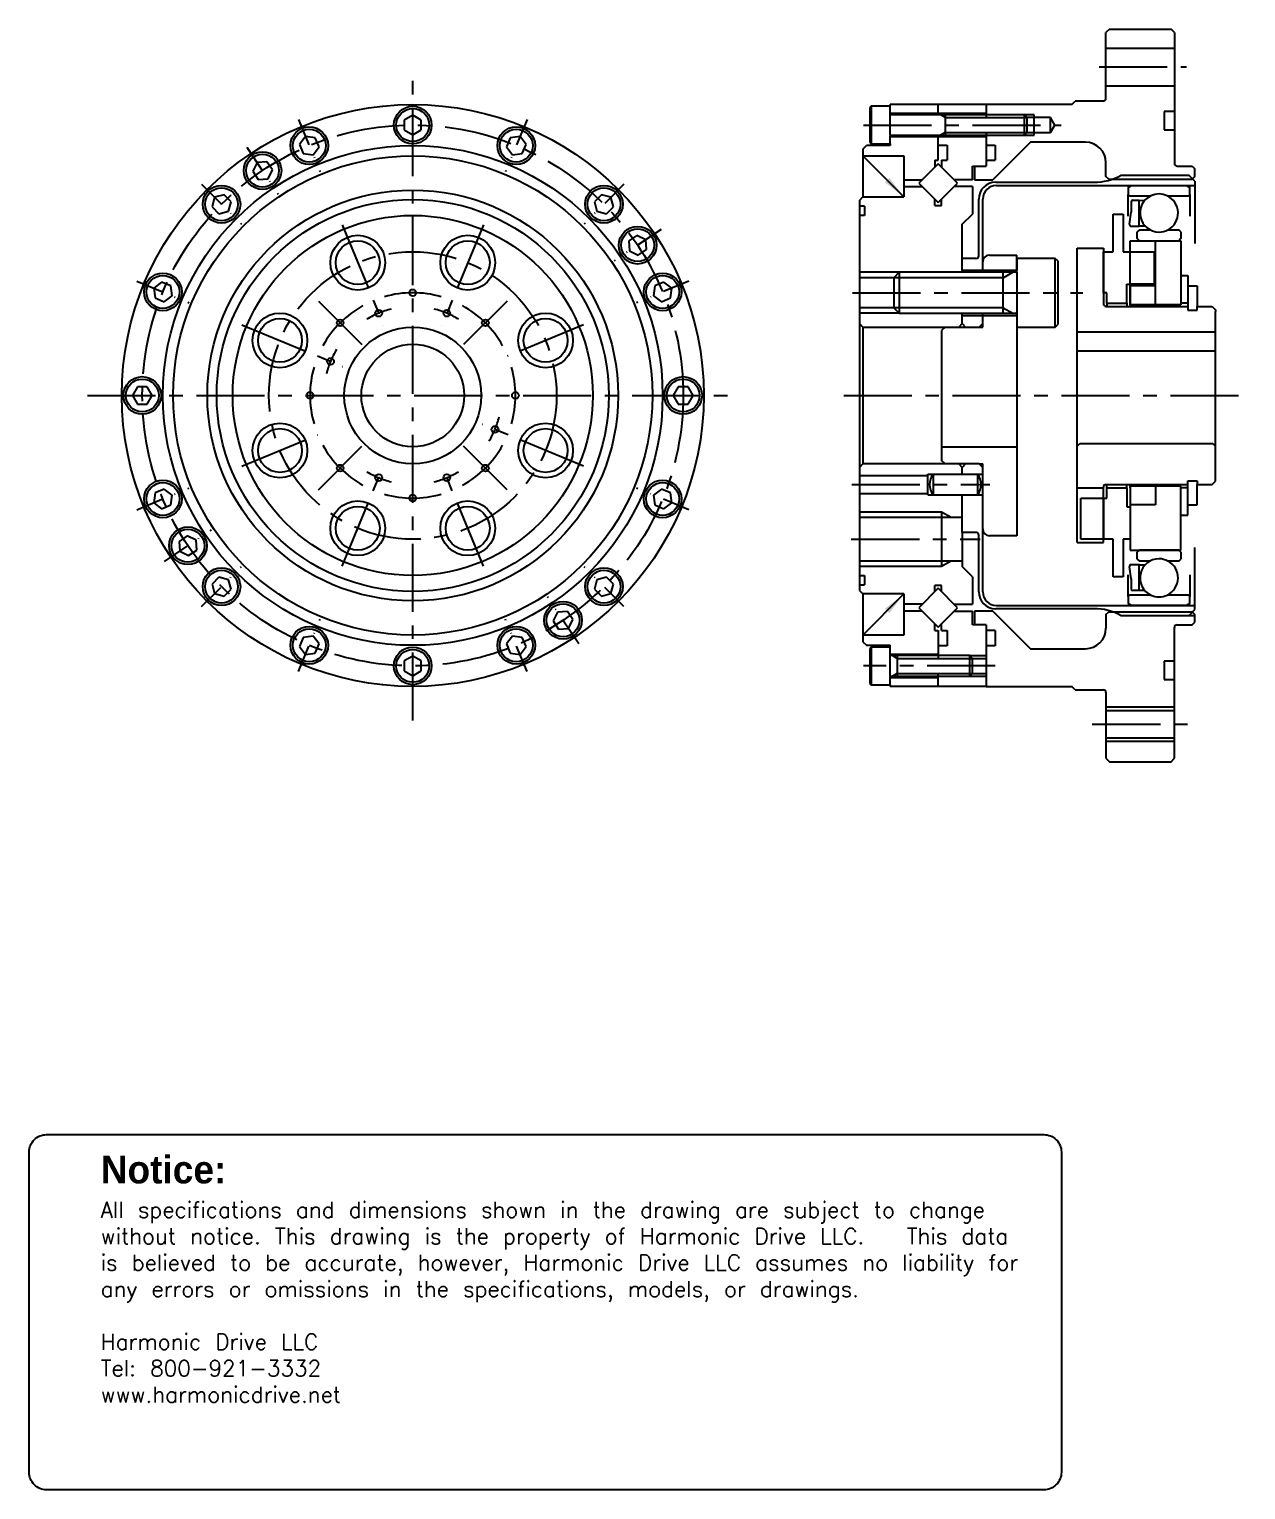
# Model space of a CAD drawing. Extents: x -133 to 177, y -160 to 58.
# Drawn here: x -133.3 to 44.4, y -159.9 to 53.5 of the extents above; entities that cross this region are included whole.
import ezdxf

# ---------------------------------------------------------------- set-up
doc = ezdxf.new("R2010")
doc.units = 0
doc.header["$MEASUREMENT"] = 0
doc.linetypes.add('CENTER', pattern=[15.907762, 9.942352, -1.98847, 1.98847, -1.98847])
doc.linetypes.add('DASHDOT', pattern=[7.953881, 3.976941, -1.98847, 0, -1.98847])
doc.layers.get('0').update_dxf_attribs({"linetype": 'CONTINUOUS'})
doc.layers.add('1', color=7, linetype='CONTINUOUS')
doc.layers.add('2', color=7, linetype='CONTINUOUS')

# ---------------------------------------------------------------- blocks, each defined once
blk = doc.blocks.new('NTC')
blk.add_lwpolyline([(4.58, -10.79), (319.39, -10.79, -0.414214), (324.9, -16.3), (324.9, -117.41, -0.414214), (319.39, -122.92), (4.58, -122.92, -0.414214), (-0.93, -117.41), (-0.93, -16.3, -0.414214)], format="xyb", close=True)
at = {"linetype": 'Continuous', "lineweight": 30, "insert": (21.65, -17.45), "char_height": 8.75, "width": 294.5433, "attachment_point": 1}
blk.add_mtext('{\\fTxt|b1|i0|c0|p2;Notice:\\P\\Ftxt.shx;\\H0.5714x;All specifications and dimensions shown in the drawing are subject to change without notice. This drawing is the property of Harmonic Drive LLC.   This data is believed to be accurate, however, Harmonic Drive LLC assumes no liability for any errors or omissions in the specifications, models, or drawings.\\P\\PHarmonic Drive LLC\\PTel: 800-921-3332\\Pwww.harmonicdrive.net}', dxfattribs=at)

msp = doc.modelspace()

# ---------------------------------------------------------------- linework, layer by layer
at = {"color": 7}
for p, q in [((6.5, 42.5), (6.5, 42.5)), ((24, 32), (24, 33.1)), ((26.23, 32.2), (36.08, 32.2)), ((37, 32), (37, 33.1)), ((24.4, 31.6), (24, 32)), ((37, 32), (36.6, 31.6)), ((6, 18), (6, 28.67)), ((25.03, 21), (25.03, 26.5)), ((25.03, 26.5), (26.53, 26.5)), ((26.53, 26.5), (26.53, 21)), ((3, 18), (3, 25)), ((19.8, 21.5), (23.63, 21.5)), ((23.63, 21.5), (23.63, 13.4)), ((27.53, 13.25), (27.53, 22.61)), ((27.53, 22.61), (34.92, 22.61)), ((31.23, 13.25), (31.23, 22.61)), ((34.92, 22.61), (34.92, 13.25)), ((23.63, 15), (23.63, 21)), ((23.63, 21), (25.03, 21)), ((26.53, 21), (31.03, 21)), ((27.53, 16.25), (27.53, 21)), ((31.03, 21), (31.03, 16.25)), ((34.92, 17.5), (35.97, 17.5)), ((35.97, 17.5), (35.97, 13)), ((23.63, 15), (23.63, 13.5)), ((24.13, 15), (23.63, 15)), ((24.13, 13.5), (24.13, 15)), ((27.03, 13.5), (27.03, 16.25)), ((27.03, 16.25), (27.53, 16.25)), ((31.03, 16.25), (27.53, 16.25)), ((27.53, 16.25), (27.53, 13.5)), ((31.23, 16), (27.53, 16)), ((35.97, 16), (37.32, 16)), ((37.32, 16), (37.32, 13)), ((24.03, 13), (35.97, 13)), ((24.13, 13.5), (27.03, 13.5)), ((24.13, 13.5), (24.13, 13)), ((27.03, 13.5), (27.03, 13)), ((27.53, 13.5), (27.53, 13)), ((34.92, 13.25), (27.53, 13.25)), ((35.97, 13.5), (34.92, 13.5)), ((35.97, 13), (35.97, 12.45)), ((37.32, 12.45), (37.32, 13)), ((37.32, 13), (39.5, 13)), ((39.5, 13), (40, 12.5)), ((3, 11.7), (3, 12)), ((3, 10.5), (3, 11.7)), ((6, 11.7), (6, 12)), ((6, 10), (6, 11.7)), ((35.97, 12.45), (37.32, 12.45)), ((40, 12.5), (40, 12.25)), ((40, 0), (40, 12.25)), ((3, 10.5), (3.5, 10)), ((3.5, 10), (3.5, 10)), ((3.5, 10), (5.5, 10)), ((3.5, 10), (3.5, 10)), ((5.5, 10), (6, 10.5)), ((19.8, 9.3), (40, 9.3)), ((19.8, 6.54), (40, 6.54)), ((40, -7.4), (40, 0)), ((20.2, -7), (39.6, -7)), ((40, -12.25), (40, -7.4)), ((3.5, -10), (3, -10.5)), ((3, -11.5), (3, -10.5)), ((3.5, -10), (3.5, -10)), ((3.5, -10), (3.5, -10)), ((5.5, -10), (3.5, -10)), ((6, -10.5), (5.5, -10)), ((6, -28.67), (6, -10)), ((35.97, -13), (35.97, -12.45)), ((35.97, -12.45), (37.32, -12.45)), ((37.32, -12.45), (37.32, -13)), ((39.5, -13), (40, -12.5)), ((40, -12.5), (40, -12.25)), ((40, -12.5), (40, -12.25)), ((3, -20), (3, -14.5)), ((19.83, -13.5), (23.63, -13.5)), ((23.63, -21.5), (23.63, -13.4)), ((23.63, -15), (23.63, -13.5)), ((24.03, -13), (35.97, -13)), ((24.13, -13.5), (24.13, -13)), ((24.13, -13.5), (27.03, -13.5)), ((24.13, -15), (24.13, -13.5)), ((27.03, -13.5), (27.03, -13)), ((27.03, -13.5), (27.03, -16.25)), ((27.53, -13.5), (27.53, -13)), ((27.53, -13.25), (27.53, -22.61)), ((34.92, -13.25), (27.53, -13.25)), ((27.53, -13.5), (27.53, -21)), ((31.23, -13.25), (31.23, -16)), ((34.92, -22.61), (34.92, -13.25)), ((35.97, -13.5), (34.92, -13.5)), ((35.97, -17.5), (35.97, -13)), ((37.32, -13), (39.5, -13)), ((37.32, -16), (37.32, -13)), ((20.35, -21), (20.35, -15)), ((20.35, -15), (23.63, -15)), ((23.63, -15), (23.63, -21)), ((23.63, -15), (24.13, -15)), ((27.03, -16.25), (27.53, -16.25)), ((31.23, -16), (27.53, -16)), ((35.97, -16), (37.32, -16)), ((34.92, -17.5), (35.97, -17.5)), ((5.01, -20), (3, -20)), ((25.03, -21), (20.35, -21)), ((25.03, -26.5), (25.03, -21)), ((26.53, -21), (26.53, -26.5)), ((27.53, -21), (26.53, -21)), ((19.8, -21.5), (23.63, -21.5)), ((27.53, -22.61), (34.92, -22.61)), ((26.53, -26.5), (25.03, -26.5)), ((24, -32), (24.4, -31.6)), ((24, -32), (24, -34)), ((36.6, -31.6), (37, -32)), ((37, -33.1), (37, -32)), ((37, -32), (37, -32)), ((36.08, -32.2), (26.23, -32.2)), ((37, -32.2), (36.08, -32.2)), ((6.5, -42.5), (6.5, -42.5))]:
    msp.add_line(p, q, dxfattribs=at)
for centre, radius, start, end in [((8, 28.67), 2, 90, 180), ((24.03, 13.4), 0.4, 180, 270), ((24.03, -13.4), 0.4, 90, 180), ((8, -28.67), 2, 180, 270)]:
    msp.add_arc(centre, radius, start, end, dxfattribs=at)
at = {"layer": '1', "color": 7}
for p, q in [((24.5, 53.5), (24, 53)), ((24.5, 53.5), (33.5, 53.5)), ((34, 53), (33.5, 53.5)), ((24, 43.4), (24, 53)), ((34, 53), (34, 33.9)), ((24, 50.75), (34, 50.75)), ((24, 45.25), (34, 45.25)), ((19, 42.5), (19.5, 43)), ((23.6, 43), (19.5, 43)), ((24, 43), (24, 43)), ((-77.25, 40.94), (-78.5, 40.22)), ((-76, 40.22), (-77.25, 40.94)), ((-10.3, 42.25), (-10.5, 42.05)), ((-10.5, 42.05), (-10.5, 36.95)), ((-7.5, 42.25), (-10.3, 42.25)), ((-10.3, 42.25), (-10.3, 36.75)), ((6.5, 42.5), (-7.5, 42.5)), ((-7.5, 42.25), (-7.5, 42.5)), ((-7.5, 41.1), (-7.5, 42.25)), ((6.5, 41.2), (-7.5, 41.2)), ((-7.5, 41), (-7.5, 41.1)), ((-7.5, 39.5), (-7.5, 41)), ((0.5, 41), (-7.4, 41)), ((-0.5, 41), (-0.5, 42.5)), ((12.1, 41), (0.5, 41)), ((0.5, 41), (0.5, 38)), ((19, 42.5), (6.5, 42.5)), ((6.5, 42.5), (6.5, 42.5)), ((6.5, 42.5), (6.5, 40.6)), ((12.5, 40.6), (12.1, 41)), ((12.1, 38), (12.1, 41)), ((15.9, 40.6), (12.5, 40.6)), ((12.5, 38.4), (12.5, 40.6)), ((13.5, 38), (13.5, 41)), ((16.54, 39.5), (15.9, 40.6)), ((15.9, 38.4), (15.9, 40.6)), ((32.5, 41.5), (32.5, 38.8)), ((34, 41.5), (32.5, 41.5)), ((-78.5, 40.22), (-78.5, 38.78)), ((-78.5, 38.78), (-77.25, 38.06)), ((-77.25, 38.06), (-76, 38.78)), ((-76, 38.78), (-76, 40.22)), ((-7.5, 38), (-7.5, 39.5)), ((15.9, 38.4), (16.54, 39.5)), ((32.5, 38.8), (34, 38.8)), ((-92.92, 37.83), (-93.79, 36.68)), ((-93.79, 36.68), (-93.24, 35.35)), ((-91.48, 37.64), (-92.92, 37.83)), ((-91.81, 35.16), (-90.93, 36.3)), ((-90.93, 36.3), (-91.48, 37.64)), ((-63.01, 37.64), (-63.56, 36.3)), ((-63.56, 36.3), (-62.68, 35.16)), ((-61.58, 37.83), (-63.01, 37.64)), ((-60.7, 36.68), (-61.58, 37.83)), ((-61.25, 35.35), (-60.7, 36.68)), ((-11.5, 36), (-11, 36.5)), ((-7.5, 36.5), (-11, 36.5)), ((-10.5, 36.95), (-10.3, 36.75)), ((-10.3, 36.75), (-7.5, 36.75)), ((-7.5, 38), (-7.5, 37.9)), ((-7.5, 36.75), (-7.5, 37.9)), ((6.5, 37.8), (-7.5, 37.8)), ((-7.5, 36.75), (-7.5, 36.5)), ((-7.4, 38), (0.5, 38)), ((-0.5, 34.35), (-0.5, 38)), ((-0.5, 36.55), (0.8, 36.55)), ((0.5, 38), (12.1, 38)), ((0.8, 36.55), (0.8, 34.35)), ((0.8, 36.55), (0.8, 34.35)), ((6.5, 38.4), (6.5, 33.5)), ((6.5, 36.55), (7.8, 36.55)), ((13, 37), (7.5, 31.5)), ((7.8, 36.55), (7.8, 34.35)), ((12.1, 38), (12.5, 38.4)), ((12.5, 38.4), (15.9, 38.4)), ((21, 37), (13, 37)), ((-98.55, 34.14), (-99.99, 34.04)), ((-97.75, 32.94), (-98.55, 34.14)), ((-93.24, 35.35), (-91.81, 35.16)), ((-62.68, 35.16), (-61.25, 35.35)), ((-11.5, 36), (-11.5, 35)), ((-11.5, 35), (-11.5, 29)), ((-11.5, 35), (-5.5, 35)), ((-5.5, 35), (-5.5, 29)), ((-1, 34.35), (-1, 33.33)), ((-1, 34.35), (-0.5, 34.35)), ((0, 34.35), (0.8, 34.35)), ((0, 34.35), (0, 33.33)), ((6.5, 34.35), (7.8, 34.35)), ((-99.99, 34.04), (-100.63, 32.75)), ((-100.63, 32.75), (-99.83, 31.55)), ((-98.39, 31.64), (-97.75, 32.94)), ((-0.5, 33.83), (-3.33, 31)), ((2.33, 31), (-0.5, 33.83)), ((4.5, 31.5), (4.5, 33.5)), ((4.5, 33.5), (6.5, 33.5)), ((4.81, 33.5), (4.81, 31.5)), ((24, 33.1), (24, 34)), ((34.4, 33.5), (36.6, 33.5)), ((37, 31.28), (36.08, 32.2)), ((36.6, 33.5), (37, 33.1)), ((-99.83, 31.55), (-98.39, 31.64)), ((-5.5, 31.5), (-2.83, 31.5)), ((-5.5, 30.5), (-2.83, 30.5)), ((-3.33, 31), (-0.5, 28.17)), ((-0.5, 28.17), (2.33, 31)), ((4.5, 31.5), (1.83, 31.5)), ((4.5, 30.5), (1.83, 30.5)), ((4.5, 30.5), (4.5, 26.5)), ((4.81, 31.5), (7.5, 31.5)), ((7.9, 31.15), (22.25, 31.15)), ((8, 30.67), (37, 30.67)), ((24.4, 31.6), (36.6, 31.6)), ((27.24, 30.38), (27.74, 30.67)), ((27.24, 30.38), (27.24, 29.36)), ((27.74, 30.67), (31.75, 30.67)), ((31.75, 30.67), (35.76, 30.67)), ((35.76, 30.67), (36.26, 30.38)), ((36.26, 29.36), (36.26, 30.38)), ((37, 31.28), (37, 30.67)), ((37, 30.67), (37, 22.19)), ((-106.2, 28.95), (-106.57, 27.56)), ((-104.8, 29.32), (-106.2, 28.95)), ((-103.78, 28.3), (-104.8, 29.32)), ((-104.16, 26.91), (-103.78, 28.3)), ((-49.69, 29.32), (-50.71, 28.3)), ((-50.71, 28.3), (-50.34, 26.91)), ((-48.3, 28.95), (-49.69, 29.32)), ((-47.92, 27.56), (-48.3, 28.95)), ((-12, 28.5), (-11.5, 29)), ((-12, 28.5), (-12, -28.5)), ((-11.5, 29), (-5.5, 29)), ((-1, 27.75), (-1, 28.67)), ((-1, 27.75), (0, 27.75)), ((0, 27.75), (0, 28.67)), ((5.41, 20.4), (5.41, 28.67)), ((27.24, 29.36), (27.44, 29.16)), ((27.24, 26.19), (27.24, 29.36)), ((27.44, 29.16), (30.57, 29.16)), ((27.66, 28.26), (27.66, 26.77)), ((27.91, 28.51), (28.87, 28.51)), ((28.87, 28.51), (29.67, 28.49)), ((28.87, 24.73), (28.87, 28.51)), ((32.93, 29.16), (36.06, 29.16)), ((36.06, 29.16), (36.26, 29.36)), ((36.26, 29.36), (36.26, 26.19)), ((-106.57, 27.56), (-105.55, 26.54)), ((-105.55, 26.54), (-104.16, 26.91)), ((-50.34, 26.91), (-48.94, 26.54)), ((-48.94, 26.54), (-47.92, 27.56)), ((-11.25, 27.65), (-12, 27.65)), ((-11.25, 26.3), (-12, 26.3)), ((-11.25, 27.65), (-11.25, 26.3)), ((3, 25), (4.5, 26.5)), ((27.45, 25.01), (27.66, 26.77)), ((27.69, 24.73), (28.87, 24.73)), ((28.88, 24.19), (28.57, 23.89)), ((28.57, 22.91), (28.57, 23.89)), ((29.74, 24.73), (28.87, 24.73)), ((28.88, 24.19), (30.44, 24.19)), ((33.06, 24.19), (34.62, 24.19)), ((34.92, 23.89), (34.62, 24.19)), ((34.92, 23.89), (34.92, 22.91)), ((-44.5, 23.39), (-45.7, 22.58)), ((-45.7, 22.58), (-45.6, 21.14)), ((-43.2, 22.75), (-44.5, 23.39)), ((-43.11, 21.31), (-43.2, 22.75)), ((19.8, -21.5), (19.8, 21.5)), ((28.88, 22.61), (28.57, 22.91)), ((28.88, 22.61), (31.75, 22.61)), ((31.75, 22.61), (34.62, 22.61)), ((34.92, 22.91), (34.62, 22.61)), ((-45.6, 21.14), (-44.31, 20.5)), ((-44.31, 20.5), (-43.11, 21.31)), ((5.01, 20), (3, 20)), ((7, 20.5), (11, 20.5)), ((11, 18.3), (11, 20.5)), ((16.6, 20), (11, 20)), ((11, 20), (11, 18.25)), ((17, 19.6), (16.6, 20)), ((16.6, 10), (16.6, 20)), ((17, 10.4), (17, 19.6)), ((-7, 17.2), (-12, 17.2)), ((-6.2, 18), (-7, 17.2)), ((-7, 17.2), (-7, 12.8)), ((10, 18), (-6.2, 18)), ((-6.2, 18), (-6.2, 12)), ((3, 18.3), (11, 18.3)), ((10.75, 18), (9, 18)), ((9, 12), (9, 18)), ((11, 18), (11, 18.3)), ((11, 18), (11, 18.25)), ((11, 18), (11, 15)), ((-113.93, 16.55), (-115.07, 15.67)), ((-115.07, 15.67), (-114.89, 14.24)), ((-112.6, 15.99), (-113.93, 16.55)), ((-112.41, 14.56), (-112.6, 15.99)), ((-77.15, 15), (-77.25, 15)), ((-41.9, 15.99), (-42.09, 14.56)), ((-40.57, 16.55), (-41.9, 15.99)), ((-39.42, 15.67), (-40.57, 16.55)), ((-39.61, 14.24), (-39.42, 15.67)), ((11, 15), (11, 12)), ((-114.89, 14.24), (-113.55, 13.68)), ((-113.55, 13.68), (-112.41, 14.56)), ((-42.09, 14.56), (-40.94, 13.68)), ((-40.94, 13.68), (-39.61, 14.24)), ((-82.12, 12.01), (-82.22, 12.01)), ((-72.17, 12.01), (-72.27, 12.01)), ((-7, 12.8), (-12, 12.8)), ((-7, 12.8), (-6.2, 12)), ((-6.2, 12), (10, 12)), ((3, 11.7), (6, 11.7)), ((6, 11.7), (11, 11.7)), ((9, 12), (10.75, 12)), ((11, 12), (11, 11.75)), ((11, 12), (11, 11.7)), ((11, 11.75), (11, 10)), ((-87.75, 10.61), (-87.85, 10.61)), ((-66.54, 10.61), (-66.64, 10.61)), ((-12, 10.5), (-11.5, 10)), ((-11.5, 10), (-11.5, -10)), ((-11.5, 10), (3.5, 10)), ((0.5, 10), (0, 9.5)), ((0, 9.5), (0, -9.5)), ((3, 10.5), (2.5, 10)), ((5.5, 10), (6, 10)), ((11, 10), (16.6, 10)), ((11, 10), (11, -10)), ((16.6, 10), (17, 10.4)), ((-89.16, 4.97), (-89.26, 4.97)), ((-117.47, 1.25), (-118.19, 0)), ((-118.19, 0), (-117.47, -1.25)), ((-116.03, 1.25), (-117.47, 1.25)), ((-115.3, 0), (-116.03, 1.25)), ((-116.03, -1.25), (-115.3, 0)), ((-92.15, 0), (-92.25, 0)), ((-62.15, 0), (-62.25, 0)), ((-38.47, 1.25), (-39.19, 0)), ((-39.19, 0), (-38.47, -1.25)), ((-37.03, 1.25), (-38.47, 1.25)), ((-36.3, 0), (-37.03, 1.25)), ((-37.03, -1.25), (-36.3, 0)), ((-117.47, -1.25), (-116.03, -1.25)), ((-38.47, -1.25), (-37.03, -1.25)), ((-65.14, -4.97), (-65.24, -4.97)), ((0, -7.5), (11, -7.5)), ((19.8, -7.4), (20.2, -7)), ((39.6, -7), (40, -7.4)), ((-87.75, -10.61), (-87.85, -10.61)), ((-66.54, -10.61), (-66.64, -10.61)), ((-12, -10.5), (-11.5, -10)), ((3.5, -10), (-11.5, -10)), ((0.5, -10), (0, -9.5)), ((2.5, -10), (3, -10.5)), ((5.5, -10), (6, -10)), ((11, -10), (11, -20.5)), ((-82.12, -12.01), (-82.22, -12.01)), ((-72.17, -12.01), (-72.27, -12.01)), ((-12, -11.7), (-2, -11.7)), ((-2, -11.5), (-1.5, -11.5)), ((-2, -14.5), (-2, -11.5)), ((-1.5, -11.5), (5.5, -11.5)), ((-1.25, -11.5), (-1.25, -14.5)), ((5.25, -11.5), (5.25, -14.5)), ((5.5, -11.5), (6, -11.5)), ((-114.89, -14.24), (-115.07, -15.67)), ((-113.55, -13.68), (-114.89, -14.24)), ((-112.41, -14.56), (-113.55, -13.68)), ((-112.6, -15.99), (-112.41, -14.56)), ((-40.94, -13.68), (-42.09, -14.56)), ((-42.09, -14.56), (-41.9, -15.99)), ((-39.61, -14.24), (-40.94, -13.68)), ((-39.42, -15.67), (-39.61, -14.24)), ((-12, -14.3), (-2, -14.3)), ((-2, -14.5), (-1.5, -14.5)), ((-1.5, -14.5), (5.5, -14.5)), ((5.5, -14.5), (6, -14.5)), ((-115.07, -15.67), (-113.93, -16.55)), ((-113.93, -16.55), (-112.6, -15.99)), ((-77.15, -15), (-77.25, -15)), ((-41.9, -15.99), (-40.57, -16.55)), ((-40.57, -16.55), (-39.42, -15.67)), ((0, -17), (0, -17.8)), ((-12, -17.8), (0, -17.8)), ((0, -17.8), (3, -17.8)), ((0, -17.8), (0, -24.2)), ((-110.18, -20.5), (-111.39, -21.31)), ((-111.39, -21.31), (-111.29, -22.75)), ((-108.89, -21.14), (-110.18, -20.5)), ((-108.8, -22.58), (-108.89, -21.14)), ((3, -20), (3, -25)), ((5.41, -28.67), (5.41, -20.4)), ((11, -20.5), (7, -20.5)), ((-111.29, -22.75), (-110, -23.39)), ((-110, -23.39), (-108.8, -22.58)), ((28.57, -22.91), (28.88, -22.61)), ((28.57, -23.89), (28.57, -22.91)), ((31.75, -22.61), (28.88, -22.61)), ((34.62, -22.61), (31.75, -22.61)), ((34.62, -22.61), (34.92, -22.91)), ((34.92, -22.91), (34.92, -23.89)), ((37, -30.67), (37, -22.19)), ((0, -24.2), (-12, -24.2)), ((0, -24.2), (0, -25)), ((3, -24.2), (0, -24.2)), ((4.5, -26.5), (3, -25)), ((27.66, -26.77), (27.45, -25.01)), ((28.87, -24.73), (27.69, -24.73)), ((28.57, -23.89), (28.88, -24.19)), ((28.87, -24.73), (29.74, -24.73)), ((28.87, -28.51), (28.87, -24.73)), ((30.44, -24.19), (28.88, -24.19)), ((34.62, -24.19), (33.06, -24.19)), ((34.62, -24.19), (34.92, -23.89)), ((-105.55, -26.54), (-106.57, -27.56)), ((-106.57, -27.56), (-106.2, -28.95)), ((-104.16, -26.91), (-105.55, -26.54)), ((-103.78, -28.3), (-104.16, -26.91)), ((-50.34, -26.91), (-50.71, -28.3)), ((-48.94, -26.54), (-50.34, -26.91)), ((-47.92, -27.56), (-48.94, -26.54)), ((-48.3, -28.95), (-47.92, -27.56)), ((-12, -26.3), (-11.25, -26.3)), ((-12, -27.65), (-11.25, -27.65)), ((-11.25, -26.3), (-11.25, -27.65)), ((4.5, -26.5), (4.5, -30.5)), ((27.24, -29.36), (27.24, -26.19)), ((27.66, -26.77), (27.66, -28.26)), ((36.26, -26.19), (36.26, -29.36)), ((-106.2, -28.95), (-104.8, -29.32)), ((-104.8, -29.32), (-103.78, -28.3)), ((-50.71, -28.3), (-49.69, -29.32)), ((-49.69, -29.32), (-48.3, -28.95)), ((-12, -28.5), (-11.5, -29)), ((-11.5, -29), (-11.5, -36)), ((-5.5, -29), (-11.5, -29)), ((-5.5, -29), (-5.5, -35)), ((-0.5, -28.17), (-3.33, -31)), ((-1, -28.67), (-1, -27.75)), ((0, -27.75), (-1, -27.75)), ((2.33, -31), (-0.5, -28.17)), ((0, -28.67), (0, -27.75)), ((27.44, -29.16), (27.24, -29.36)), ((27.24, -29.36), (27.24, -30.38)), ((30.57, -29.16), (27.44, -29.16)), ((28.87, -28.51), (27.91, -28.51)), ((29.67, -28.49), (28.87, -28.51)), ((36.06, -29.16), (32.93, -29.16)), ((36.26, -29.36), (36.06, -29.16)), ((36.26, -30.38), (36.26, -29.36)), ((-56.1, -31.64), (-56.74, -32.94)), ((-54.66, -31.55), (-56.1, -31.64)), ((-53.86, -32.75), (-54.66, -31.55)), ((-2.83, -30.5), (-5.5, -30.5)), ((-2.83, -31.5), (-5.5, -31.5)), ((-3.33, -31), (-0.5, -33.83)), ((-0.5, -33.83), (2.33, -31)), ((1.83, -30.5), (4.5, -30.5)), ((1.83, -31.5), (4.5, -31.5)), ((4.5, -33.5), (4.5, -31.5)), ((4.81, -31.5), (4.81, -33.5)), ((7.5, -31.5), (4.81, -31.5)), ((7.5, -31.5), (13, -37)), ((22.25, -31.15), (7.9, -31.15)), ((8, -30.67), (37, -30.67)), ((24.4, -31.6), (36.6, -31.6)), ((27.74, -30.67), (27.24, -30.38)), ((31.75, -30.67), (27.74, -30.67)), ((35.76, -30.67), (31.75, -30.67)), ((36.26, -30.38), (35.76, -30.67)), ((36.08, -32.2), (37, -31.28)), ((37, -31.28), (37, -30.67)), ((-56.74, -32.94), (-55.94, -34.14)), ((-55.94, -34.14), (-54.5, -34.04)), ((-54.5, -34.04), (-53.86, -32.75)), ((-1, -34.35), (-1, -33.33)), ((0, -34.35), (0, -33.33)), ((6.5, -33.5), (4.5, -33.5)), ((6.5, -33.5), (6.5, -42.5)), ((34, -53), (34, -33.9)), ((34.4, -33.5), (36.6, -33.5)), ((36.6, -33.5), (37, -33.1)), ((-93.24, -35.35), (-93.79, -36.68)), ((-91.81, -35.16), (-93.24, -35.35)), ((-90.93, -36.3), (-91.81, -35.16)), ((-62.68, -35.16), (-63.56, -36.3)), ((-61.25, -35.35), (-62.68, -35.16)), ((-60.7, -36.68), (-61.25, -35.35)), ((-5.5, -35), (-11.5, -35)), ((-11.5, -36), (-11, -36.5)), ((-1, -34.35), (-0.5, -34.35)), ((-0.5, -34.35), (-0.5, -38.4)), ((0, -34.35), (0.8, -34.35)), ((0.8, -34.35), (0.8, -36.55)), ((7.8, -34.35), (6.5, -34.35)), ((7.8, -34.35), (7.8, -36.55)), ((-93.79, -36.68), (-92.92, -37.83)), ((-92.92, -37.83), (-91.48, -37.64)), ((-91.48, -37.64), (-90.93, -36.3)), ((-77.25, -38.06), (-78.5, -38.78)), ((-76, -38.78), (-77.25, -38.06)), ((-63.56, -36.3), (-63.01, -37.64)), ((-63.01, -37.64), (-61.58, -37.83)), ((-61.58, -37.83), (-60.7, -36.68)), ((-11, -36.5), (-7.5, -36.5)), ((-10.3, -36.75), (-10.5, -36.95)), ((-10.5, -36.95), (-10.5, -42.05)), ((-7.5, -36.75), (-10.3, -36.75)), ((-10.3, -36.75), (-10.3, -42.25)), ((-7.5, -36.75), (-7.5, -36.5)), ((-7.5, -37.9), (-7.5, -36.75)), ((-7.5, -37.8), (-0.5, -37.8)), ((-7.5, -38), (-7.5, -37.9)), ((-7.5, -39.5), (-7.5, -38)), ((-6.5, -38), (-7.4, -38)), ((4.1, -38), (-6.5, -38)), ((-6.5, -38), (-6.5, -41)), ((0.8, -36.55), (-0.5, -36.55)), ((4.5, -38.4), (4.1, -38)), ((4.1, -41), (4.1, -38)), ((4.5, -38.4), (6.5, -38.4)), ((4.5, -40.6), (4.5, -38.4)), ((7.8, -36.55), (6.5, -36.55)), ((13, -37), (21, -37)), ((-78.5, -38.78), (-78.5, -40.22)), ((-78.5, -40.22), (-77.25, -40.94)), ((-77.25, -40.94), (-76, -40.22)), ((-76, -40.22), (-76, -38.78)), ((-7.5, -41), (-7.5, -39.5)), ((34, -38.8), (32.5, -38.8)), ((32.5, -38.8), (32.5, -41.5)), ((-10.5, -42.05), (-10.3, -42.25)), ((-10.3, -42.25), (-7.5, -42.25)), ((-7.5, -41), (-7.5, -41.1)), ((-7.5, -42.25), (-7.5, -41.1)), ((-7.5, -41.2), (-0.5, -41.2)), ((-7.5, -42.25), (-7.5, -42.5)), ((6.5, -42.5), (-7.5, -42.5)), ((-7.4, -41), (-6.5, -41)), ((-6.5, -41), (4.1, -41)), ((-0.5, -42.5), (-0.5, -40.6)), ((4.1, -41), (4.5, -40.6)), ((4.5, -40.6), (6.5, -40.6)), ((6.5, -42.5), (6.5, -42.5)), ((6.5, -42.5), (19, -42.5)), ((19.5, -43), (19, -42.5)), ((32.5, -41.5), (34, -41.5)), ((19.5, -43), (23.6, -43)), ((24, -43.4), (24, -53)), ((24, -46), (34, -46)), ((24, -50), (34, -50)), ((24, -53), (24.5, -53.5)), ((33.5, -53.5), (34, -53)), ((24.5, -53.5), (33.5, -53.5))]:
    msp.add_line(p, q, dxfattribs=at)
at = {"layer": '1', "color": 3, "linetype": 'CENTER'}
for p, q in [((-77.25, -47.5), (-77.25, 47.5)), ((23, 48), (35.74, 48)), ((-11.4, 39.5), (17.44, 39.5)), ((-87.58, 24.94), (-81.48, 10.21)), ((-66.92, 24.94), (-73.02, 10.21)), ((-13.01, 15), (20.61, 15)), ((-91.04, 13.79), (-84.67, 7.42)), ((-63.46, 13.79), (-69.82, 7.42)), ((-102.19, 10.33), (-87.46, 4.23)), ((-52.3, 10.33), (-63.39, 5.74)), ((-124.75, 0), (-29.75, 0)), ((-52.3, -10.33), (-67.04, -4.23)), ((-102.19, -10.33), (-91.11, -5.74)), ((-91.04, -13.79), (-84.67, -7.42)), ((-63.46, -13.79), (-69.82, -7.42)), ((-87.58, -24.94), (-81.48, -10.21)), ((-66.92, -24.94), (-73.02, -10.21)), ((-13.12, -13), (7.04, -13)), ((-13.2, -21), (5.65, -21)), ((7.81, -39.5), (-11.4, -39.5)), ((22, -48), (36, -48))]:
    msp.add_line(p, q, dxfattribs=at)
at = {"layer": '1', "color": 3}
for p, q in [((0.5, 40.6), (-0.19, 41)), ((0.5, 40.6), (12.5, 40.6)), ((13.5, 41), (12.1, 41)), ((0.5, 38.4), (-0.19, 38)), ((0.5, 38.4), (12.5, 38.4)), ((12.1, 38), (13.5, 38)), ((-11.5, 35), (-5.5, 29)), ((-6.2, 18), (-12, 18)), ((9, 17.2), (-7, 17.2)), ((9, 17.2), (10.39, 18)), ((-6.2, 12), (-12, 12)), ((9, 12.8), (-7, 12.8)), ((9, 12.8), (10.39, 12)), ((-12, -17), (0, -17)), ((0, -17), (1.39, -17.8)), ((0, -25), (-12, -25)), ((1.39, -24.2), (0, -25)), ((-11.5, -35), (-5.5, -29)), ((-6.5, -38.4), (-7.19, -38)), ((-6.5, -38.4), (4.5, -38.4)), ((4.1, -38), (6.5, -38)), ((-6.5, -40.6), (-7.19, -41)), ((-6.5, -40.6), (4.5, -40.6)), ((4.1, -41), (6.5, -41)), ((24, -45.5), (34, -45.5)), ((24, -50.5), (34, -50.5))]:
    msp.add_line(p, q, dxfattribs=at)
at = {"layer": '1', "color": 3, "linetype": 'DASHDOT'}
for p, q in [((-93.94, 40.3), (-90.78, 32.68)), ((-60.55, 40.3), (-63.71, 32.68)), ((-101.48, 36.27), (-96.9, 29.41)), ((-108.1, 30.85), (-102.26, 25.01)), ((-46.4, 30.85), (-52.23, 25.01)), ((-40.97, 24.24), (-47.83, 19.65)), ((-117.55, 16.69), (-109.93, 13.54)), ((-36.94, 16.69), (-44.57, 13.54)), ((-117.55, -16.69), (-109.93, -13.54)), ((-36.94, -16.69), (-44.57, -13.54)), ((-113.52, -24.24), (-106.66, -19.65)), ((-108.1, -30.85), (-102.26, -25.01)), ((-46.4, -30.85), (-52.23, -25.01)), ((-53.01, -36.27), (-57.59, -29.41)), ((-93.94, -40.3), (-90.78, -32.68)), ((-60.55, -40.3), (-63.71, -32.68))]:
    msp.add_line(p, q, dxfattribs=at)
at = {"layer": '1', "color": 7}
for centre, radius in [((-77.25, 0), 42.5), ((-77.25, 39.5), 2.75), ((-77.25, 39.5), 2.4), ((-92.36, 36.49), 2.75), ((-92.36, 36.49), 2.4), ((-62.13, 36.49), 2.75), ((-62.13, 36.49), 2.4), ((-77.25, 0), 36.5), ((-77.25, 0), 35), ((-99.19, 32.84), 2.75), ((-99.19, 32.84), 2.4), ((-105.18, 27.93), 2.75), ((-105.18, 27.93), 2.4), ((-77.25, 0), 30), ((-49.32, 27.93), 2.75), ((-49.32, 27.93), 2.4), ((-77.25, 0), 28.63), ((-77.25, 0), 26.3), ((-44.4, 21.95), 2.75), ((-44.4, 21.95), 2.4), ((-85.28, 19.4), 3.2), ((-69.21, 19.4), 3.2), ((-113.74, 15.12), 2.75), ((-113.74, 15.12), 2.4), ((-40.75, 15.12), 2.75), ((-40.75, 15.12), 2.4), ((-77.25, 15), 0.5), ((-96.65, 8.04), 3.2), ((-87.85, 10.61), 0.5), ((-82.22, 12.01), 0.5), ((-72.27, 12.01), 0.5), ((-66.64, 10.61), 0.5), ((-57.85, 8.04), 3.2), ((-77.25, 0), 10), ((-77.25, 0), 7.5), ((-89.26, 4.97), 0.5), ((-116.75, 0), 2.75), ((-116.75, 0), 2.4), ((-37.75, 0), 2.75), ((-37.75, 0), 2.4), ((-92.25, 0), 0.5), ((-62.25, 0), 0.5), ((-96.65, -8.04), 3.2), ((-65.24, -4.97), 0.5), ((-57.85, -8.04), 3.2), ((-87.85, -10.61), 0.5), ((-66.64, -10.61), 0.5), ((-113.74, -15.12), 2.75), ((-113.74, -15.12), 2.4), ((-82.22, -12.01), 0.5), ((-72.27, -12.01), 0.5), ((-40.75, -15.12), 2.75), ((-40.75, -15.12), 2.4), ((-77.25, -15), 0.5), ((-85.28, -19.4), 3.2), ((-69.21, -19.4), 3.2), ((-110.09, -21.95), 2.75), ((-110.09, -21.95), 2.4), ((-105.18, -27.93), 2.75), ((-105.18, -27.93), 2.4), ((-49.32, -27.93), 2.75), ((-49.32, -27.93), 2.4), ((-55.3, -32.84), 2.75), ((-55.3, -32.84), 2.4), ((-92.36, -36.49), 2.75), ((-92.36, -36.49), 2.4), ((-62.13, -36.49), 2.75), ((-62.13, -36.49), 2.4), ((-77.25, -39.5), 2.75), ((-77.25, -39.5), 2.4)]:
    msp.add_circle(centre, radius, dxfattribs=at)
at = {"layer": '1', "color": 3, "linetype": 'CENTER'}
for radius in [39.5, 21]:
    msp.add_circle((-77.25, 0), radius, dxfattribs=at)
at = {"layer": '1', "color": 3}
for centre in [(-85.28, 19.4), (-69.21, 19.4), (-96.65, 8.04), (-57.85, 8.04), (-96.65, -8.04), (-57.85, -8.04), (-85.28, -19.4), (-69.21, -19.4)]:
    msp.add_circle(centre, 4, dxfattribs=at)
at = {"layer": '1', "color": 7}
for centre, radius, start, end in [((23.6, 43.4), 0.4, 270, 0), ((-7.4, 41.1), 0.1, 180, 270), ((-7.4, 37.9), 0.1, 90, 180), ((21, 34), 3, 0, 90), ((22.42, 38.6), 7.45, 268.6632, 300.7548), ((34.4, 33.9), 0.4, 180, 270), ((7.9, 28.67), 2.49, 90, 180), ((27.91, 28.26), 0.25, 90, 180), ((31.75, 26.65), 2.78, 115.1381, 270), ((31.75, 26.65), 2.78, 90, 115.1381), ((31.75, 26.65), 2.78, 64.8619, 90), ((31.75, 26.65), 2.78, 298.0193, 64.8619), ((27.69, 24.98), 0.25, 173, 270), ((31.75, 26.65), 2.78, 270, 298.0193), ((5.01, 20.4), 0.4, 270, 0), ((7, 19.5), 1, 90, 180), ((10.75, 18.25), 0.25, 270, 0), ((10.75, 11.75), 0.25, 0, 90), ((0.75, -13), 2.5, 143.1301, 216.8699), ((3.25, -13), 2.5, 323.1301, 36.8699), ((5.01, -20.4), 0.4, 0, 90), ((7, -19.5), 1, 180, 270), ((27.69, -24.98), 0.25, 90, 187), ((31.75, -26.64), 2.78, 90, 244.8619), ((31.75, -26.64), 2.78, 61.9807, 90), ((31.75, -26.64), 2.78, 295.1381, 61.9807), ((7.9, -28.67), 2.49, 180, 270), ((27.91, -28.26), 0.25, 180, 270), ((31.75, -26.64), 2.78, 244.8619, 270), ((31.75, -26.64), 2.78, 270, 295.1381), ((22.42, -38.6), 7.45, 59.2452, 91.3368), ((21, -34), 3, 270, 0), ((34.4, -33.9), 0.4, 90, 180), ((-7.4, -37.9), 0.1, 180, 270), ((-7.4, -41.1), 0.1, 90, 180), ((23.6, -43.4), 0.4, 0, 90), ((23.6, -43.4), 0.4, 359.9999999985382, 0)]:
    msp.add_arc(centre, radius, start, end, dxfattribs=at)
at = {"layer": '1', "color": 3, "linetype": 'CENTER'}
for radius, start, end in [(15, 74, 106), (15, 119, 151), (15, 29, 61), (13, 104, 121), (13, 59, 76), (13, 149, 166), (15, 164, 196), (15, 344, 16), (13, 329, 346), (15, 209, 241), (15, 299, 331), (13, 239, 256), (13, 284, 301), (15, 254, 286)]:
    msp.add_arc((-77.25, 0), radius, start, end, dxfattribs=at)
at = {"layer": '1', "color": 3}
for points in [[(-8.3, 31.15), (-7.65, 31.8), (-5.5, 29)], [(-7.65, -31.8), (-8.3, -31.15), (-5.5, -29)]]:
    msp.add_solid(points, dxfattribs=at)
at = {"layer": '2', "color": 3, "linetype": 'CENTER'}
msp.add_line((-14.31, 0), (44.42, 0), dxfattribs=at)

# ---------------------------------------------------------------- block references
at = {"xscale": 0.4626720000000001, "yscale": 0.4626720000000001, "zscale": 0.4626720000000001}
msp.add_blockref('NTC', (-132.84, -102.98), dxfattribs=at)

doc.saveas('drawing.dxf')
